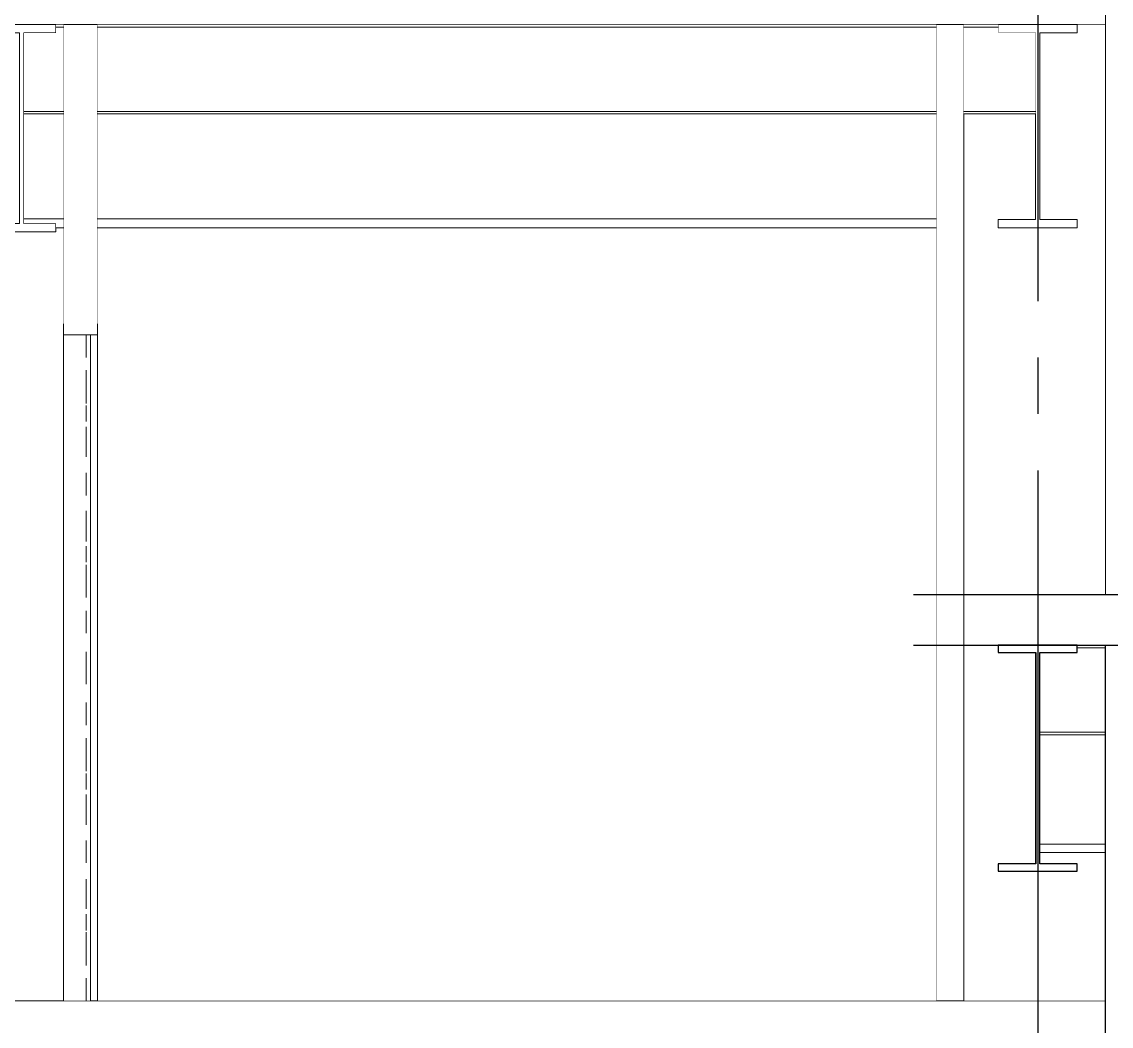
# Model space of a CAD drawing. Extents: x -3080 to 28500, y -1326 to 31609.
# Drawn here: x 1350 to 1832.5, y 27184.5 to 27629.5 of the extents above; entities that cross this region are included whole.
import ezdxf
from ezdxf.xclip import XClip

# ---------------------------------------------------------------- set-up
doc = ezdxf.new("R2010")
doc.units = 0
doc.header["$LTSCALE"] = 100
doc.header["$XCLIPFRAME"] = 2
doc.linetypes.add('188K-SM-07-F10-MECH-CR PIPE-Y2257103$0$X-S-FAB_SL ALL$0$COL-CEN-LIN', pattern=[3.25, 2.5, -0.25, 0.25, -0.25])
doc.linetypes.add('188K-SM-07-F10-MECH-CR PIPE-Y2257103$0$X-S-FAB_SL ALL$0$Wipeout_Contour', pattern=[1, 0, -1])
for name, color, linetype in [('0-xref', 8, 'Continuous'), ('188K-SM-07-F10-MECH-CR PIPE-Y2257103$0$X-S-FAB_SL ALL$0$A-WALL-IN', 7, 'Continuous'), ('188K-SM-07-F10-MECH-CR PIPE-Y2257103$0$X-S-FAB_SL ALL$0$ASP_1', 1, 'Continuous'), ('188K-SM-07-F10-MECH-CR PIPE-Y2257103$0$X-S-FAB_SL ALL$0$ASP_3', 3, 'Continuous'), ('188K-SM-07-F10-MECH-CR PIPE-Y2257103$0$X-S-FAB_SL ALL$0$BEAM-S', 2, 'Continuous'), ('188K-SM-07-F10-MECH-CR PIPE-Y2257103$0$X-S-FAB_SL ALL$0$CCL', 15, '188K-SM-07-F10-MECH-CR PIPE-Y2257103$0$X-S-FAB_SL ALL$0$COL-CEN-LIN'), ('188K-SM-07-F10-MECH-CR PIPE-Y2257103$0$X-S-FAB_SL ALL$0$Door', 7, 'Continuous'), ('188K-SM-07-F10-MECH-CR PIPE-Y2257103$0$X-S-FAB_SL ALL$0$Hattch', 7, 'Continuous'), ('188K-SM-07-F10-MECH-CR PIPE-Y2257103$0$X-S-FAB_SL ALL$0$S-BEAM', 7, 'Continuous'), ('188K-SM-07-F10-MECH-CR PIPE-Y2257103$0$X-S-FAB_SL ALL$0$S-COL', 7, 'Continuous'), ('188K-SM-07-F10-MECH-CR PIPE-Y2257103$0$X-S-FAB_SL ALL$0$S-SLAB', 7, 'Continuous')]:
    doc.layers.add(name, color=color, linetype=linetype)

# ---------------------------------------------------------------- blocks, each defined once
blk = doc.blocks.new('188K-SM-07-F10-MECH-CR PIPE-Y2257103$0$X-S-FAB_SL ALL$0$剖面元素_16_3', base_point=(23061.26, -8263.06))
at = {"layer": '188K-SM-07-F10-MECH-CR PIPE-Y2257103$0$X-S-FAB_SL ALL$0$A-WALL-IN', "color": 3, "lineweight": 0}
for p, q in [((24429.76, -6965.56), (24429.76, -7098.06)), ((24444.76, -6965.56), (24444.76, -7098.06))]:
    blk.add_line(p, q, dxfattribs=at)
blk = doc.blocks.new('188K-SM-07-F10-MECH-CR PIPE-Y2257103$0$X-S-FAB_SL ALL$0$剖面元素_17_3', base_point=(23061.26, -8263.06))
at = {"color": 254, "linetype": '188K-SM-07-F10-MECH-CR PIPE-Y2257103$0$X-S-FAB_SL ALL$0$Wipeout_Contour', "lineweight": 0, "ltscale": 202716.902281}
blk.add_wipeout([(23996.26, -7398.06), (24429.76, -7398.06), (24429.76, -7055.56), (24426.41, -7055.56), (24426.41, -7057.36), (24396.11, -7057.36), (24396.11, -7055.56), (23996.26, -7055.56)], dxfattribs=at).dxf.layer = '188K-SM-07-F10-MECH-CR PIPE-Y2257103$0$X-S-FAB_SL ALL$0$Hattch'
blk = doc.blocks.new('188K-SM-07-F10-MECH-CR PIPE-Y2257103$0$X-S-FAB_SL ALL$0$剖面元素_42_3', base_point=(23061.26, -8263.06))
at = {"layer": '188K-SM-07-F10-MECH-CR PIPE-Y2257103$0$X-S-FAB_SL ALL$0$S-SLAB', "color": 1, "lineweight": 0}
for p, q in [((24828.46, -7398.06), (24816.26, -7398.06)), ((24891.26, -7398.06), (24828.46, -7398.06)), ((24891.26, -7398.06), (24891.26, -7420.56))]:
    blk.add_line(p, q, dxfattribs=at)
at = {"layer": '188K-SM-07-F10-MECH-CR PIPE-Y2257103$0$X-S-FAB_SL ALL$0$S-SLAB', "color": 1, "lineweight": 0, "flags": 128}
blk.add_lwpolyline([(24816.26, -7398.06), (24444.76, -7398.06), (24441.76, -7398.06), (23923.21, -7398.06)], dxfattribs=at)
blk = doc.blocks.new('188K-SM-07-F10-MECH-CR PIPE-Y2257103$0$X-S-FAB_SL ALL$0$剖面元素_44_3', base_point=(23061.26, -8263.06))
at = {"layer": '188K-SM-07-F10-MECH-CR PIPE-Y2257103$0$X-S-FAB_SL ALL$0$S-SLAB', "color": 1, "lineweight": 0}
for p, q in [((24426.41, -6965.56), (24396.11, -6965.56)), ((24429.76, -6965.56), (24426.41, -6965.56)), ((24444.76, -6965.56), (24429.76, -6965.56)), ((24816.26, -6965.56), (24444.76, -6965.56)), ((24828.46, -6965.56), (24816.26, -6965.56)), ((24843.76, -6965.56), (24828.46, -6965.56)), ((24878.76, -6965.56), (24843.76, -6965.56)), ((24891.26, -6965.56), (24878.76, -6965.56))]:
    blk.add_line(p, q, dxfattribs=at)
at = {"layer": '188K-SM-07-F10-MECH-CR PIPE-Y2257103$0$X-S-FAB_SL ALL$0$S-SLAB', "color": 1, "lineweight": 0, "flags": 128}
blk.add_lwpolyline([(24891.26, -6943.06), (24891.26, -6963.06), (24891.26, -6965.56)], dxfattribs=at)
blk = doc.blocks.new('188K-SM-07-F10-MECH-CR PIPE-Y2257103$0$X-S-FAB_SL ALL$0$剖面元素_134_3', base_point=(23061.26, -8263.06))
at = {"layer": '188K-SM-07-F10-MECH-CR PIPE-Y2257103$0$X-S-FAB_SL ALL$0$S-COL', "color": 8, "lineweight": 0}
blk.add_line((24828.46, -7218.06), (24841.26, -7218.06), dxfattribs=at)
blk = doc.blocks.new('188K-SM-07-F10-MECH-CR PIPE-Y2257103$0$X-S-FAB_SL ALL$0$剖面元素_198_3', base_point=(23061.26, -8263.06))
at = {"color": 254, "linetype": '188K-SM-07-F10-MECH-CR PIPE-Y2257103$0$X-S-FAB_SL ALL$0$Wipeout_Contour', "lineweight": 0, "ltscale": 724604.480978}
blk.add_wipeout([(24860.31, -7005.16), (24828.46, -7005.16), (24828.46, -7398.06), (24891.26, -7398.06), (24891.26, -7332.36), (24862.21, -7332.36), (24862.21, -7337.36), (24878.76, -7337.36), (24878.76, -7340.56), (24843.76, -7340.56), (24843.76, -7337.36), (24860.31, -7337.36), (24860.31, -7243.76), (24843.76, -7243.76), (24843.76, -7240.56), (24841.26, -7240.56), (24841.26, -7218.06), (24891.26, -7218.06), (24891.26, -6965.56), (24878.76, -6965.56), (24878.76, -6969.16), (24862.21, -6969.16), (24862.21, -7051.96), (24878.76, -7051.96), (24878.76, -7055.56), (24843.76, -7055.56), (24843.76, -7051.96), (24860.31, -7051.96)], dxfattribs=at).dxf.layer = '188K-SM-07-F10-MECH-CR PIPE-Y2257103$0$X-S-FAB_SL ALL$0$Hattch'
blk = doc.blocks.new('188K-SM-07-F10-MECH-CR PIPE-Y2257103$0$X-S-FAB_SL ALL$0$剖面元素_207_3', base_point=(23061.26, -8263.06))
at = {"layer": '188K-SM-07-F10-MECH-CR PIPE-Y2257103$0$X-S-FAB_SL ALL$0$A-WALL-IN', "color": 3, "lineweight": 0}
for p, q in [((24816.26, -6965.56), (24816.26, -7398.06)), ((24828.46, -6965.56), (24828.46, -7398.06))]:
    blk.add_line(p, q, dxfattribs=at)
blk = doc.blocks.new('188K-SM-07-F10-MECH-CR PIPE-Y2257103$0$X-S-FAB_SL ALL$0$剖面元素_479_3', base_point=(23061.26, -8263.06))
at = {"layer": '188K-SM-07-F10-MECH-CR PIPE-Y2257103$0$X-S-FAB_SL ALL$0$S-BEAM', "color": 2, "lineweight": 0}
for p, q in [((24843.76, -7240.56), (24843.76, -7243.76)), ((24878.76, -7240.56), (24878.76, -7243.76)), ((24860.31, -7243.76), (24843.76, -7243.76)), ((24860.31, -7243.76), (24860.31, -7337.36)), ((24862.21, -7243.76), (24862.21, -7337.36)), ((24878.76, -7243.76), (24862.21, -7243.76)), ((24843.76, -7337.36), (24843.76, -7340.56)), ((24860.31, -7337.36), (24843.76, -7337.36)), ((24878.76, -7337.36), (24862.21, -7337.36)), ((24878.76, -7337.36), (24878.76, -7340.56)), ((24878.76, -7340.56), (24843.76, -7340.56))]:
    blk.add_line(p, q, dxfattribs=at)
blk = doc.blocks.new('188K-SM-07-F10-MECH-CR PIPE-Y2257103$0$X-S-FAB_SL ALL$0$剖面元素_593_3', base_point=(23061.26, -8263.06))
at = {"layer": '188K-SM-07-F10-MECH-CR PIPE-Y2257103$0$X-S-FAB_SL ALL$0$S-BEAM', "color": 2, "lineweight": 0}
for p, q in [((24396.11, -6965.56), (24396.11, -6969.26)), ((24426.41, -6965.56), (24426.41, -6969.26)), ((24410.31, -6969.26), (24396.11, -6969.26)), ((24410.31, -6969.26), (24410.31, -7053.66)), ((24412.21, -6969.26), (24412.21, -7053.66)), ((24426.41, -6969.26), (24412.21, -6969.26)), ((24396.11, -7053.66), (24396.11, -7057.36)), ((24410.31, -7053.66), (24396.11, -7053.66)), ((24426.41, -7053.66), (24412.21, -7053.66)), ((24426.41, -7053.66), (24426.41, -7057.36)), ((24426.41, -7057.36), (24396.11, -7057.36))]:
    blk.add_line(p, q, dxfattribs=at)
blk = doc.blocks.new('188K-SM-07-F10-MECH-CR PIPE-Y2257103$0$X-S-FAB_SL ALL$0$剖面元素_1187_3', base_point=(23061.26, -8263.06))
at = {"color": 254, "linetype": '188K-SM-07-F10-MECH-CR PIPE-Y2257103$0$X-S-FAB_SL ALL$0$Wipeout_Contour', "lineweight": 0, "ltscale": 102677.660822}
blk.add_wipeout([(24444.76, -7398.06), (24816.26, -7398.06), (24816.26, -7055.56), (24444.76, -7055.56)], dxfattribs=at).dxf.layer = '188K-SM-07-F10-MECH-CR PIPE-Y2257103$0$X-S-FAB_SL ALL$0$Hattch'
blk = doc.blocks.new('188K-SM-07-F10-MECH-CR PIPE-Y2257103$0$X-S-FAB_SL ALL$0$剖面元素_1465_3', base_point=(23061.26, -8263.06))
at = {"layer": '188K-SM-07-F10-MECH-CR PIPE-Y2257103$0$X-S-FAB_SL ALL$0$S-BEAM', "color": 2, "lineweight": 0}
for p, q in [((24843.76, -6965.56), (24843.76, -6969.16)), ((24878.76, -6965.56), (24878.76, -6969.16)), ((24860.31, -6969.16), (24843.76, -6969.16)), ((24860.31, -6969.16), (24860.31, -7051.96)), ((24862.21, -6969.16), (24862.21, -7051.96)), ((24878.76, -6969.16), (24862.21, -6969.16)), ((24843.76, -7051.96), (24843.76, -7055.56)), ((24860.31, -7051.96), (24843.76, -7051.96)), ((24878.76, -7051.96), (24862.21, -7051.96)), ((24878.76, -7051.96), (24878.76, -7055.56)), ((24878.76, -7055.56), (24843.76, -7055.56))]:
    blk.add_line(p, q, dxfattribs=at)
blk = doc.blocks.new('188K-SM-07-F10-MECH-CR PIPE-Y2257103$0$X-S-FAB_SL ALL$0$剖面元素_1467_3', base_point=(23061.26, -8263.06))
at = {"color": 254, "linetype": '188K-SM-07-F10-MECH-CR PIPE-Y2257103$0$X-S-FAB_SL ALL$0$Wipeout_Contour', "lineweight": 0, "ltscale": 152525.303277}
blk.add_wipeout([(24412.21, -7053.66), (24426.41, -7053.66), (24426.41, -7055.56), (24429.76, -7055.56), (24429.76, -7051.56), (24412.21, -7051.56)], dxfattribs=at).dxf.layer = '188K-SM-07-F10-MECH-CR PIPE-Y2257103$0$X-S-FAB_SL ALL$0$Hattch'
at = {"color": 254, "linetype": '188K-SM-07-F10-MECH-CR PIPE-Y2257103$0$X-S-FAB_SL ALL$0$Wipeout_Contour', "lineweight": 0, "ltscale": 102482.594507}
blk.add_wipeout([(24444.76, -7051.56), (24444.76, -7055.56), (24816.26, -7055.56), (24816.26, -7051.56)], dxfattribs=at).dxf.layer = '188K-SM-07-F10-MECH-CR PIPE-Y2257103$0$X-S-FAB_SL ALL$0$Hattch'
at = {"layer": '188K-SM-07-F10-MECH-CR PIPE-Y2257103$0$X-S-FAB_SL ALL$0$S-BEAM', "color": 8, "lineweight": 0}
for p, q in [((24429.76, -7055.56), (24426.41, -7055.56)), ((24816.26, -7055.56), (24444.76, -7055.56))]:
    blk.add_line(p, q, dxfattribs=at)
at = {"color": 254, "linetype": '188K-SM-07-F10-MECH-CR PIPE-Y2257103$0$X-S-FAB_SL ALL$0$Wipeout_Contour', "lineweight": 0, "ltscale": 101649.051032}
blk.add_wipeout([(24412.21, -7051.56), (24429.76, -7051.56), (24429.76, -7005.16), (24412.21, -7005.16)], dxfattribs=at).dxf.layer = '188K-SM-07-F10-MECH-CR PIPE-Y2257103$0$X-S-FAB_SL ALL$0$Hattch'
at = {"color": 254, "linetype": '188K-SM-07-F10-MECH-CR PIPE-Y2257103$0$X-S-FAB_SL ALL$0$Wipeout_Contour', "lineweight": 0, "ltscale": 102454.926982}
blk.add_wipeout([(24444.76, -7005.16), (24444.76, -7051.56), (24816.26, -7051.56), (24816.26, -7005.16)], dxfattribs=at).dxf.layer = '188K-SM-07-F10-MECH-CR PIPE-Y2257103$0$X-S-FAB_SL ALL$0$Hattch'
at = {"layer": '188K-SM-07-F10-MECH-CR PIPE-Y2257103$0$X-S-FAB_SL ALL$0$S-BEAM', "color": 8, "lineweight": 0}
for p, q in [((24429.76, -7051.56), (24412.21, -7051.56)), ((24816.26, -7051.56), (24444.76, -7051.56))]:
    blk.add_line(p, q, dxfattribs=at)
blk = doc.blocks.new('188K-SM-07-F10-MECH-CR PIPE-Y2257103$0$X-S-FAB_SL ALL$0$剖面元素_1937_3', base_point=(23061.26, -8263.06))
at = {"color": 254, "linetype": '188K-SM-07-F10-MECH-CR PIPE-Y2257103$0$X-S-FAB_SL ALL$0$Wipeout_Contour', "lineweight": 0, "ltscale": 103737.251556}
blk.add_wipeout([(24862.21, -7332.36), (24891.26, -7332.36), (24891.26, -7328.66), (24862.21, -7328.66)], dxfattribs=at).dxf.layer = '188K-SM-07-F10-MECH-CR PIPE-Y2257103$0$X-S-FAB_SL ALL$0$Hattch'
at = {"layer": '188K-SM-07-F10-MECH-CR PIPE-Y2257103$0$X-S-FAB_SL ALL$0$S-BEAM', "color": 8, "lineweight": 0}
blk.add_line((24862.21, -7332.36), (24891.26, -7332.36), dxfattribs=at)
at = {"color": 254, "linetype": '188K-SM-07-F10-MECH-CR PIPE-Y2257103$0$X-S-FAB_SL ALL$0$Wipeout_Contour', "lineweight": 0, "ltscale": 103707.8325}
blk.add_wipeout([(24862.21, -7280.16), (24862.21, -7328.66), (24891.26, -7328.66), (24891.26, -7280.16)], dxfattribs=at).dxf.layer = '188K-SM-07-F10-MECH-CR PIPE-Y2257103$0$X-S-FAB_SL ALL$0$Hattch'
at = {"layer": '188K-SM-07-F10-MECH-CR PIPE-Y2257103$0$X-S-FAB_SL ALL$0$S-BEAM', "color": 8, "lineweight": 0}
blk.add_line((24862.21, -7328.66), (24891.26, -7328.66), dxfattribs=at)
blk = doc.blocks.new('188K-SM-07-F10-MECH-CR PIPE-Y2257103$0$X-S-FAB_SL ALL$0$剖面元素_1941_3', base_point=(23061.26, -8263.06))
at = {"color": 254, "linetype": '188K-SM-07-F10-MECH-CR PIPE-Y2257103$0$X-S-FAB_SL ALL$0$Wipeout_Contour', "lineweight": 0, "ltscale": 101607.736703}
blk.add_wipeout([(24429.76, -6965.56), (24426.41, -6965.56), (24426.41, -6966.66), (24429.76, -6966.66)], dxfattribs=at).dxf.layer = '188K-SM-07-F10-MECH-CR PIPE-Y2257103$0$X-S-FAB_SL ALL$0$Hattch'
at = {"color": 254, "linetype": '188K-SM-07-F10-MECH-CR PIPE-Y2257103$0$X-S-FAB_SL ALL$0$Wipeout_Contour', "lineweight": 0, "ltscale": 102386.839091}
blk.add_wipeout([(24816.26, -6965.56), (24444.76, -6965.56), (24444.76, -6966.66), (24816.26, -6966.66)], dxfattribs=at).dxf.layer = '188K-SM-07-F10-MECH-CR PIPE-Y2257103$0$X-S-FAB_SL ALL$0$Hattch'
at = {"color": 254, "linetype": '188K-SM-07-F10-MECH-CR PIPE-Y2257103$0$X-S-FAB_SL ALL$0$Wipeout_Contour', "lineweight": 0, "ltscale": 103178.237359}
blk.add_wipeout([(24828.46, -6965.56), (24828.46, -6966.66), (24843.76, -6966.66), (24843.76, -6965.56)], dxfattribs=at).dxf.layer = '188K-SM-07-F10-MECH-CR PIPE-Y2257103$0$X-S-FAB_SL ALL$0$Hattch'
at = {"color": 254, "linetype": '188K-SM-07-F10-MECH-CR PIPE-Y2257103$0$X-S-FAB_SL ALL$0$Wipeout_Contour', "lineweight": 0, "ltscale": 152403.145581}
blk.add_wipeout([(24412.21, -7004.06), (24429.76, -7004.06), (24429.76, -6966.66), (24426.41, -6966.66), (24426.41, -6969.26), (24412.21, -6969.26)], dxfattribs=at).dxf.layer = '188K-SM-07-F10-MECH-CR PIPE-Y2257103$0$X-S-FAB_SL ALL$0$Hattch'
at = {"color": 254, "linetype": '188K-SM-07-F10-MECH-CR PIPE-Y2257103$0$X-S-FAB_SL ALL$0$Wipeout_Contour', "lineweight": 0, "ltscale": 102407.848009}
blk.add_wipeout([(24444.76, -7004.06), (24816.26, -7004.06), (24816.26, -6966.66), (24444.76, -6966.66)], dxfattribs=at).dxf.layer = '188K-SM-07-F10-MECH-CR PIPE-Y2257103$0$X-S-FAB_SL ALL$0$Hattch'
at = {"color": 254, "linetype": '188K-SM-07-F10-MECH-CR PIPE-Y2257103$0$X-S-FAB_SL ALL$0$Wipeout_Contour', "lineweight": 0, "ltscale": 154836.250284}
blk.add_wipeout([(24828.46, -6966.66), (24828.46, -7004.06), (24860.31, -7004.06), (24860.31, -6969.16), (24843.76, -6969.16), (24843.76, -6966.66)], dxfattribs=at).dxf.layer = '188K-SM-07-F10-MECH-CR PIPE-Y2257103$0$X-S-FAB_SL ALL$0$Hattch'
at = {"layer": '188K-SM-07-F10-MECH-CR PIPE-Y2257103$0$X-S-FAB_SL ALL$0$S-BEAM', "color": 8, "lineweight": 0}
for p, q in [((24429.76, -6966.66), (24426.41, -6966.66)), ((24816.26, -6966.66), (24444.76, -6966.66)), ((24843.76, -6966.66), (24828.46, -6966.66))]:
    blk.add_line(p, q, dxfattribs=at)
at = {"color": 254, "linetype": '188K-SM-07-F10-MECH-CR PIPE-Y2257103$0$X-S-FAB_SL ALL$0$Wipeout_Contour', "lineweight": 0, "ltscale": 101622.777928}
blk.add_wipeout([(24412.21, -7004.06), (24412.21, -7005.16), (24429.76, -7005.16), (24429.76, -7004.06)], dxfattribs=at).dxf.layer = '188K-SM-07-F10-MECH-CR PIPE-Y2257103$0$X-S-FAB_SL ALL$0$Hattch'
at = {"color": 254, "linetype": '188K-SM-07-F10-MECH-CR PIPE-Y2257103$0$X-S-FAB_SL ALL$0$Wipeout_Contour', "lineweight": 0, "ltscale": 102428.859258}
blk.add_wipeout([(24444.76, -7005.16), (24816.26, -7005.16), (24816.26, -7004.06), (24444.76, -7004.06)], dxfattribs=at).dxf.layer = '188K-SM-07-F10-MECH-CR PIPE-Y2257103$0$X-S-FAB_SL ALL$0$Hattch'
at = {"color": 254, "linetype": '188K-SM-07-F10-MECH-CR PIPE-Y2257103$0$X-S-FAB_SL ALL$0$Wipeout_Contour', "lineweight": 0, "ltscale": 103251.792229}
blk.add_wipeout([(24860.31, -7004.06), (24828.46, -7004.06), (24828.46, -7005.16), (24860.31, -7005.16)], dxfattribs=at).dxf.layer = '188K-SM-07-F10-MECH-CR PIPE-Y2257103$0$X-S-FAB_SL ALL$0$Hattch'
at = {"layer": '188K-SM-07-F10-MECH-CR PIPE-Y2257103$0$X-S-FAB_SL ALL$0$S-BEAM', "color": 8, "lineweight": 0}
for p, q in [((24429.76, -7004.06), (24412.21, -7004.06)), ((24429.76, -7005.16), (24412.21, -7005.16)), ((24816.26, -7004.06), (24444.76, -7004.06)), ((24816.26, -7005.16), (24444.76, -7005.16)), ((24860.31, -7004.06), (24828.46, -7004.06)), ((24860.31, -7005.16), (24828.46, -7005.16))]:
    blk.add_line(p, q, dxfattribs=at)
blk = doc.blocks.new('188K-SM-07-F10-MECH-CR PIPE-Y2257103$0$X-S-FAB_SL ALL$0$剖面元素_2203_3', base_point=(23061.26, -8263.06))
at = {"layer": '188K-SM-07-F10-MECH-CR PIPE-Y2257103$0$X-S-FAB_SL ALL$0$Door', "color": 8, "lineweight": 0}
for p, q in [((24444.77, -7194.49), (24444.77, -7196.64)), ((24444.77, -7219.37), (24444.77, -7220.61)), ((24444.77, -7220.61), (24444.77, -7224.73)), ((24444.77, -7235.21), (24444.77, -7239.35)), ((24444.77, -7239.35), (24444.77, -7243.43)), ((24444.77, -7257.7), (24444.77, -7258.09)), ((24444.77, -7258.09), (24444.77, -7265.92)), ((24444.77, -7275.92), (24444.77, -7276.83)), ((24444.77, -7279.73), (24444.77, -7281.76)), ((24444.77, -7296.28), (24444.77, -7297.35)), ((24444.77, -7304.48), (24444.77, -7306.64)), ((24444.77, -7320.08), (24444.77, -7323.11)), ((24444.77, -7323.11), (24444.77, -7326.99)), ((24444.77, -7336.99), (24444.77, -7341.85)), ((24444.77, -7357.35), (24444.77, -7359.74)), ((24444.77, -7366.87), (24444.77, -7367.71))]:
    blk.add_line(p, q, dxfattribs=at)
blk = doc.blocks.new('188K-SM-07-F10-MECH-CR PIPE-Y2257103$0$X-S-FAB_SL ALL$0$剖面元素_2204_3', base_point=(23061.26, -8263.06))
at = {"layer": '188K-SM-07-F10-MECH-CR PIPE-Y2257103$0$X-S-FAB_SL ALL$0$Door', "color": 8, "lineweight": 0}
for p, q in [((24444.77, -7103.06), (24444.77, -7110.2)), ((24444.77, -7110.2), (24444.77, -7113.06)), ((24444.77, -7118.66), (24444.77, -7125.79)), ((24444.77, -7125.79), (24444.77, -7133.42)), ((24444.77, -7134.26), (24444.77, -7141.39)), ((24444.77, -7143.78), (24444.77, -7149.85)), ((24444.77, -7149.85), (24444.77, -7156.98)), ((24444.77, -7164.14), (24444.77, -7165.45)), ((24444.77, -7165.45), (24444.77, -7172.58)), ((24444.77, -7172.58), (24444.77, -7174.14)), ((24444.77, -7181.05), (24444.77, -7188.18)), ((24444.77, -7188.18), (24444.77, -7194.49)), ((24444.77, -7196.64), (24444.77, -7203.77)), ((24444.77, -7204.85), (24444.77, -7212.24)), ((24444.77, -7212.24), (24444.77, -7219.37)), ((24444.77, -7225.21), (24444.77, -7235.21)), ((24444.77, -7243.43), (24444.77, -7245.56)), ((24444.77, -7245.56), (24444.77, -7255.56)), ((24444.77, -7255.56), (24444.77, -7257.7)), ((24444.77, -7265.92), (24444.77, -7275.92)), ((24444.77, -7281.76), (24444.77, -7288.89)), ((24444.77, -7288.89), (24444.77, -7296.28)), ((24444.77, -7297.35), (24444.77, -7304.48)), ((24444.77, -7306.64), (24444.77, -7312.95)), ((24444.77, -7312.95), (24444.77, -7320.08)), ((24444.77, -7326.99), (24444.77, -7328.55)), ((24444.77, -7328.55), (24444.77, -7335.68)), ((24444.77, -7335.68), (24444.77, -7336.99)), ((24444.77, -7344.14), (24444.77, -7351.27)), ((24444.77, -7351.27), (24444.77, -7357.35)), ((24444.77, -7359.74), (24444.77, -7366.87)), ((24444.77, -7367.71), (24444.77, -7375.34)), ((24444.77, -7375.34), (24444.77, -7382.47)), ((24444.77, -7388.06), (24444.77, -7390.93)), ((24444.77, -7390.93), (24444.77, -7398.06))]:
    blk.add_line(p, q, dxfattribs=at)
at = {"layer": '188K-SM-07-F10-MECH-CR PIPE-Y2257103$0$X-S-FAB_SL ALL$0$Door', "color": 4, "lineweight": 0, "flags": 128}
blk.add_lwpolyline([(24444.76, -7098.06), (24444.76, -7103.06), (24444.76, -7398.06)], dxfattribs=at)
at = {"color": 254, "linetype": '188K-SM-07-F10-MECH-CR PIPE-Y2257103$0$X-S-FAB_SL ALL$0$Wipeout_Contour', "lineweight": 0, "ltscale": 101956.638895}
blk.add_wipeout([(24429.76, -7103.06), (24429.76, -7398.06), (24441.76, -7398.06), (24441.76, -7103.06)], dxfattribs=at).dxf.layer = '188K-SM-07-F10-MECH-CR PIPE-Y2257103$0$X-S-FAB_SL ALL$0$Hattch'
at = {"layer": '188K-SM-07-F10-MECH-CR PIPE-Y2257103$0$X-S-FAB_SL ALL$0$Door', "color": 4, "lineweight": 0}
for p, q in [((24429.76, -7098.06), (24429.76, -7103.06)), ((24441.76, -7103.06), (24441.76, -7398.06))]:
    blk.add_line(p, q, dxfattribs=at)
at = {"layer": '188K-SM-07-F10-MECH-CR PIPE-Y2257103$0$X-S-FAB_SL ALL$0$Door', "color": 8, "lineweight": 0}
for p, q in [((24429.76, -7103.06), (24429.76, -7398.06)), ((24439.75, -7103.06), (24439.75, -7110.2)), ((24439.75, -7110.2), (24439.75, -7113.06)), ((24439.75, -7118.66), (24439.75, -7125.79)), ((24439.75, -7125.79), (24439.75, -7133.42)), ((24439.75, -7134.26), (24439.75, -7141.39)), ((24439.75, -7143.78), (24439.75, -7149.85)), ((24439.75, -7149.85), (24439.75, -7156.98)), ((24439.75, -7164.14), (24439.75, -7165.45)), ((24439.75, -7165.45), (24439.75, -7172.58)), ((24439.75, -7172.58), (24439.75, -7174.14)), ((24439.75, -7181.05), (24439.75, -7188.18)), ((24439.75, -7188.18), (24439.75, -7194.49)), ((24439.75, -7196.64), (24439.75, -7203.77)), ((24439.75, -7204.85), (24439.75, -7212.24)), ((24439.75, -7212.24), (24439.75, -7219.37)), ((24439.75, -7225.21), (24439.75, -7235.21)), ((24439.75, -7243.43), (24439.75, -7245.56)), ((24439.75, -7245.56), (24439.75, -7255.56)), ((24439.75, -7255.56), (24439.75, -7257.7)), ((24439.75, -7265.92), (24439.75, -7275.92)), ((24439.75, -7281.76), (24439.75, -7288.89)), ((24439.75, -7288.89), (24439.75, -7296.28)), ((24439.75, -7297.35), (24439.75, -7304.48)), ((24439.75, -7306.64), (24439.75, -7312.95)), ((24439.75, -7312.95), (24439.75, -7320.08)), ((24439.75, -7326.99), (24439.75, -7328.55)), ((24439.75, -7328.55), (24439.75, -7335.68)), ((24439.75, -7335.68), (24439.75, -7336.99)), ((24439.75, -7344.14), (24439.75, -7351.27)), ((24439.75, -7351.27), (24439.75, -7357.35)), ((24439.75, -7359.74), (24439.75, -7366.87)), ((24439.75, -7367.71), (24439.75, -7375.34)), ((24439.75, -7375.34), (24439.75, -7382.47)), ((24439.75, -7388.06), (24439.75, -7390.93)), ((24439.75, -7390.93), (24439.75, -7398.06))]:
    blk.add_line(p, q, dxfattribs=at)
at = {"layer": '188K-SM-07-F10-MECH-CR PIPE-Y2257103$0$X-S-FAB_SL ALL$0$Door', "color": 4, "lineweight": 0, "flags": 128}
blk.add_lwpolyline([(24429.76, -7103.06), (24441.76, -7103.06), (24444.76, -7103.06)], dxfattribs=at)
blk = doc.blocks.new('188K-SM-07-F10-MECH-CR PIPE-Y2257103$0$X-S-FAB_SL ALL$0$剖面元素_2208_3', base_point=(23061.26, -8263.06))
at = {"layer": '188K-SM-07-F10-MECH-CR PIPE-Y2257103$0$X-S-FAB_SL ALL$0$A-WALL-IN', "color": 3, "lineweight": 0}
for p, q in [((24906.26, -6943.06), (24906.26, -6963.06)), ((24891.26, -6965.56), (24891.26, -7218.06)), ((24906.26, -6963.06), (24906.26, -7218.06))]:
    blk.add_line(p, q, dxfattribs=at)
blk = doc.blocks.new('188K-SM-07-F10-MECH-CR PIPE-Y2257103$0$X-S-FAB_SL ALL$0$A$C2e9ab586')
at = {"layer": '188K-SM-07-F10-MECH-CR PIPE-Y2257103$0$X-S-FAB_SL ALL$0$A-WALL-IN', "lineweight": 0}
blk.add_blockref('188K-SM-07-F10-MECH-CR PIPE-Y2257103$0$X-S-FAB_SL ALL$0$剖面元素_16_3', (-28106.39, 285), dxfattribs=at)
at = {"layer": '188K-SM-07-F10-MECH-CR PIPE-Y2257103$0$X-S-FAB_SL ALL$0$S-COL', "lineweight": 0}
blk.add_blockref('188K-SM-07-F10-MECH-CR PIPE-Y2257103$0$X-S-FAB_SL ALL$0$剖面元素_134_3', (-28106.39, 285), dxfattribs=at)
at = {"layer": '188K-SM-07-F10-MECH-CR PIPE-Y2257103$0$X-S-FAB_SL ALL$0$A-WALL-IN', "lineweight": 0}
blk.add_blockref('188K-SM-07-F10-MECH-CR PIPE-Y2257103$0$X-S-FAB_SL ALL$0$剖面元素_17_3', (-28106.39, 285), dxfattribs=at)
at = {"layer": '188K-SM-07-F10-MECH-CR PIPE-Y2257103$0$X-S-FAB_SL ALL$0$S-BEAM', "lineweight": 0}
blk.add_blockref('188K-SM-07-F10-MECH-CR PIPE-Y2257103$0$X-S-FAB_SL ALL$0$剖面元素_593_3', (-28106.39, 285), dxfattribs=at)
at = {"layer": '188K-SM-07-F10-MECH-CR PIPE-Y2257103$0$X-S-FAB_SL ALL$0$S-SLAB', "lineweight": 0}
for name in ['188K-SM-07-F10-MECH-CR PIPE-Y2257103$0$X-S-FAB_SL ALL$0$剖面元素_44_3', '188K-SM-07-F10-MECH-CR PIPE-Y2257103$0$X-S-FAB_SL ALL$0$剖面元素_42_3']:
    blk.add_blockref(name, (-28106.39, 285), dxfattribs=at)
at = {"layer": '188K-SM-07-F10-MECH-CR PIPE-Y2257103$0$X-S-FAB_SL ALL$0$S-COL', "lineweight": 0}
blk.add_blockref('188K-SM-07-F10-MECH-CR PIPE-Y2257103$0$X-S-FAB_SL ALL$0$剖面元素_198_3', (-28106.39, 285), dxfattribs=at)
at = {"layer": '188K-SM-07-F10-MECH-CR PIPE-Y2257103$0$X-S-FAB_SL ALL$0$A-WALL-IN', "lineweight": 0}
for name in ['188K-SM-07-F10-MECH-CR PIPE-Y2257103$0$X-S-FAB_SL ALL$0$剖面元素_2208_3', '188K-SM-07-F10-MECH-CR PIPE-Y2257103$0$X-S-FAB_SL ALL$0$剖面元素_207_3']:
    blk.add_blockref(name, (-28106.39, 285), dxfattribs=at)
at = {"layer": '188K-SM-07-F10-MECH-CR PIPE-Y2257103$0$X-S-FAB_SL ALL$0$S-BEAM', "lineweight": 0}
for name in ['188K-SM-07-F10-MECH-CR PIPE-Y2257103$0$X-S-FAB_SL ALL$0$剖面元素_1465_3', '188K-SM-07-F10-MECH-CR PIPE-Y2257103$0$X-S-FAB_SL ALL$0$剖面元素_479_3']:
    blk.add_blockref(name, (-28106.39, 285), dxfattribs=at)
at = {"layer": '188K-SM-07-F10-MECH-CR PIPE-Y2257103$0$X-S-FAB_SL ALL$0$A-WALL-IN', "lineweight": 0}
blk.add_blockref('188K-SM-07-F10-MECH-CR PIPE-Y2257103$0$X-S-FAB_SL ALL$0$剖面元素_1187_3', (-28106.39, 285), dxfattribs=at)
at = {"layer": '188K-SM-07-F10-MECH-CR PIPE-Y2257103$0$X-S-FAB_SL ALL$0$S-BEAM', "lineweight": 0}
blk.add_blockref('188K-SM-07-F10-MECH-CR PIPE-Y2257103$0$X-S-FAB_SL ALL$0$剖面元素_1937_3', (-28106.39, 285), dxfattribs=at)
at = {"color": 254, "linetype": '188K-SM-07-F10-MECH-CR PIPE-Y2257103$0$X-S-FAB_SL ALL$0$Wipeout_Contour', "lineweight": 0, "ltscale": 103668.521025}
blk.add_wipeout([(-26288.89, 1307.5), (-26288.89, 1306.4), (-26276.39, 1306.4), (-26276.39, 1307.5)], dxfattribs=at).dxf.layer = '188K-SM-07-F10-MECH-CR PIPE-Y2257103$0$X-S-FAB_SL ALL$0$Hattch'
at = {"layer": '188K-SM-07-F10-MECH-CR PIPE-Y2257103$0$X-S-FAB_SL ALL$0$Door', "lineweight": 0}
blk.add_blockref('188K-SM-07-F10-MECH-CR PIPE-Y2257103$0$X-S-FAB_SL ALL$0$剖面元素_2203_3', (-28106.39, 285), dxfattribs=at)
at = {"layer": '188K-SM-07-F10-MECH-CR PIPE-Y2257103$0$X-S-FAB_SL ALL$0$S-BEAM', "lineweight": 0}
blk.add_blockref('188K-SM-07-F10-MECH-CR PIPE-Y2257103$0$X-S-FAB_SL ALL$0$剖面元素_1467_3', (-28106.39, 285), dxfattribs=at)
at = {"color": 254, "linetype": '188K-SM-07-F10-MECH-CR PIPE-Y2257103$0$X-S-FAB_SL ALL$0$Wipeout_Contour', "lineweight": 0, "ltscale": 155481.670405}
blk.add_wipeout([(-26288.89, 1304.3), (-26305.44, 1304.3), (-26305.44, 1269), (-26276.39, 1269), (-26276.39, 1306.4), (-26288.89, 1306.4)], dxfattribs=at).dxf.layer = '188K-SM-07-F10-MECH-CR PIPE-Y2257103$0$X-S-FAB_SL ALL$0$Hattch'
at = {"layer": '188K-SM-07-F10-MECH-CR PIPE-Y2257103$0$X-S-FAB_SL ALL$0$S-BEAM', "color": 8, "lineweight": 0}
blk.add_line((-26288.89, 1306.4), (-26276.37, 1306.4), dxfattribs=at)
at = {"layer": '188K-SM-07-F10-MECH-CR PIPE-Y2257103$0$X-S-FAB_SL ALL$0$Door', "lineweight": 0}
blk.add_blockref('188K-SM-07-F10-MECH-CR PIPE-Y2257103$0$X-S-FAB_SL ALL$0$剖面元素_2204_3', (-28106.39, 285), dxfattribs=at)
at = {"layer": '188K-SM-07-F10-MECH-CR PIPE-Y2257103$0$X-S-FAB_SL ALL$0$S-BEAM', "lineweight": 0}
blk.add_blockref('188K-SM-07-F10-MECH-CR PIPE-Y2257103$0$X-S-FAB_SL ALL$0$剖面元素_1941_3', (-28106.39, 285), dxfattribs=at)
at = {"color": 254, "linetype": '188K-SM-07-F10-MECH-CR PIPE-Y2257103$0$X-S-FAB_SL ALL$0$Wipeout_Contour', "lineweight": 0, "ltscale": 103679.886291}
blk.add_wipeout([(-26305.44, 1269), (-26305.44, 1267.9), (-26276.39, 1267.9), (-26276.39, 1269)], dxfattribs=at).dxf.layer = '188K-SM-07-F10-MECH-CR PIPE-Y2257103$0$X-S-FAB_SL ALL$0$Hattch'
at = {"layer": '188K-SM-07-F10-MECH-CR PIPE-Y2257103$0$X-S-FAB_SL ALL$0$S-BEAM', "color": 8, "lineweight": 0}
for p, q in [((-26305.44, 1269), (-26276.39, 1269)), ((-26305.44, 1267.9), (-26276.39, 1267.9))]:
    blk.add_line(p, q, dxfattribs=at)
blk = doc.blocks.new('188K-SM-07-F10-MECH-CR PIPE-Y2257103$0$X-S-FAB_SL ALL$0$A$Ceb448ab1')
at = {"layer": '188K-SM-07-F10-MECH-CR PIPE-Y2257103$0$X-S-FAB_SL ALL$0$CCL'}
blk.add_line((1800, 3600), (1800, 0), dxfattribs=at)
blk = doc.blocks.new('188K-SM-07-F10-MECH-CR PIPE-Y2257103$0$X-S-FAB_SL ALL')
at = {"layer": '188K-SM-07-F10-MECH-CR PIPE-Y2257103$0$X-S-FAB_SL ALL$0$ASP_1'}
blk.add_blockref('188K-SM-07-F10-MECH-CR PIPE-Y2257103$0$X-S-FAB_SL ALL$0$A$C2e9ab586', (23632.864, -73288.977), dxfattribs=at)
for p, q in [((-2728.521, -71958.977), (19076.479, -71958.977)), ((-2728.521, -71981.477), (19076.479, -71981.477))]:
    blk.add_line(p, q, dxfattribs=at)
at = {"layer": '188K-SM-07-F10-MECH-CR PIPE-Y2257103$0$X-S-FAB_SL ALL$0$ASP_3'}
blk.add_line((-2643.521, -72488.977), (-2643.521, -71981.477), dxfattribs=at)
at = {"layer": '188K-SM-07-F10-MECH-CR PIPE-Y2257103$0$X-S-FAB_SL ALL$0$BEAM-S'}
blk.add_lwpolyline([(-2672.671, -71984.677), (-2656.021, -71984.677), (-2656.021, -71981.477), (-2691.021, -71981.477), (-2691.021, -71984.677), (-2674.371, -71984.677), (-2674.371, -72078.277), (-2691.021, -72078.277), (-2691.021, -72081.477), (-2656.021, -72081.477), (-2656.021, -72078.277), (-2672.671, -72078.277)], close=True, dxfattribs=at)
at = {"layer": '188K-SM-07-F10-MECH-CR PIPE-Y2257103$0$X-S-FAB_SL ALL$0$CCL'}
blk.add_blockref('188K-SM-07-F10-MECH-CR PIPE-Y2257103$0$X-S-FAB_SL ALL$0$A$Ceb448ab1', (-4473.521, -73553.977), dxfattribs=at)
blk = doc.blocks.new('188K-SM-07-F10-MECH-CR PIPE-Y2257103')
ref = blk.add_blockref('188K-SM-07-F10-MECH-CR PIPE-Y2257103$0$X-S-FAB_SL ALL', (4473.521, 99334.763))
XClip(ref).set_block_clipping_path([(-7553.4648570136, -75341.9369645483), (24026.2025623869, -67725.7696244382)])

msp = doc.modelspace()

# ---------------------------------------------------------------- block references
at = {"layer": '0-xref'}
msp.add_blockref('188K-SM-07-F10-MECH-CR PIPE-Y2257103', (0, 0), dxfattribs=at)

doc.saveas('drawing.dxf')
